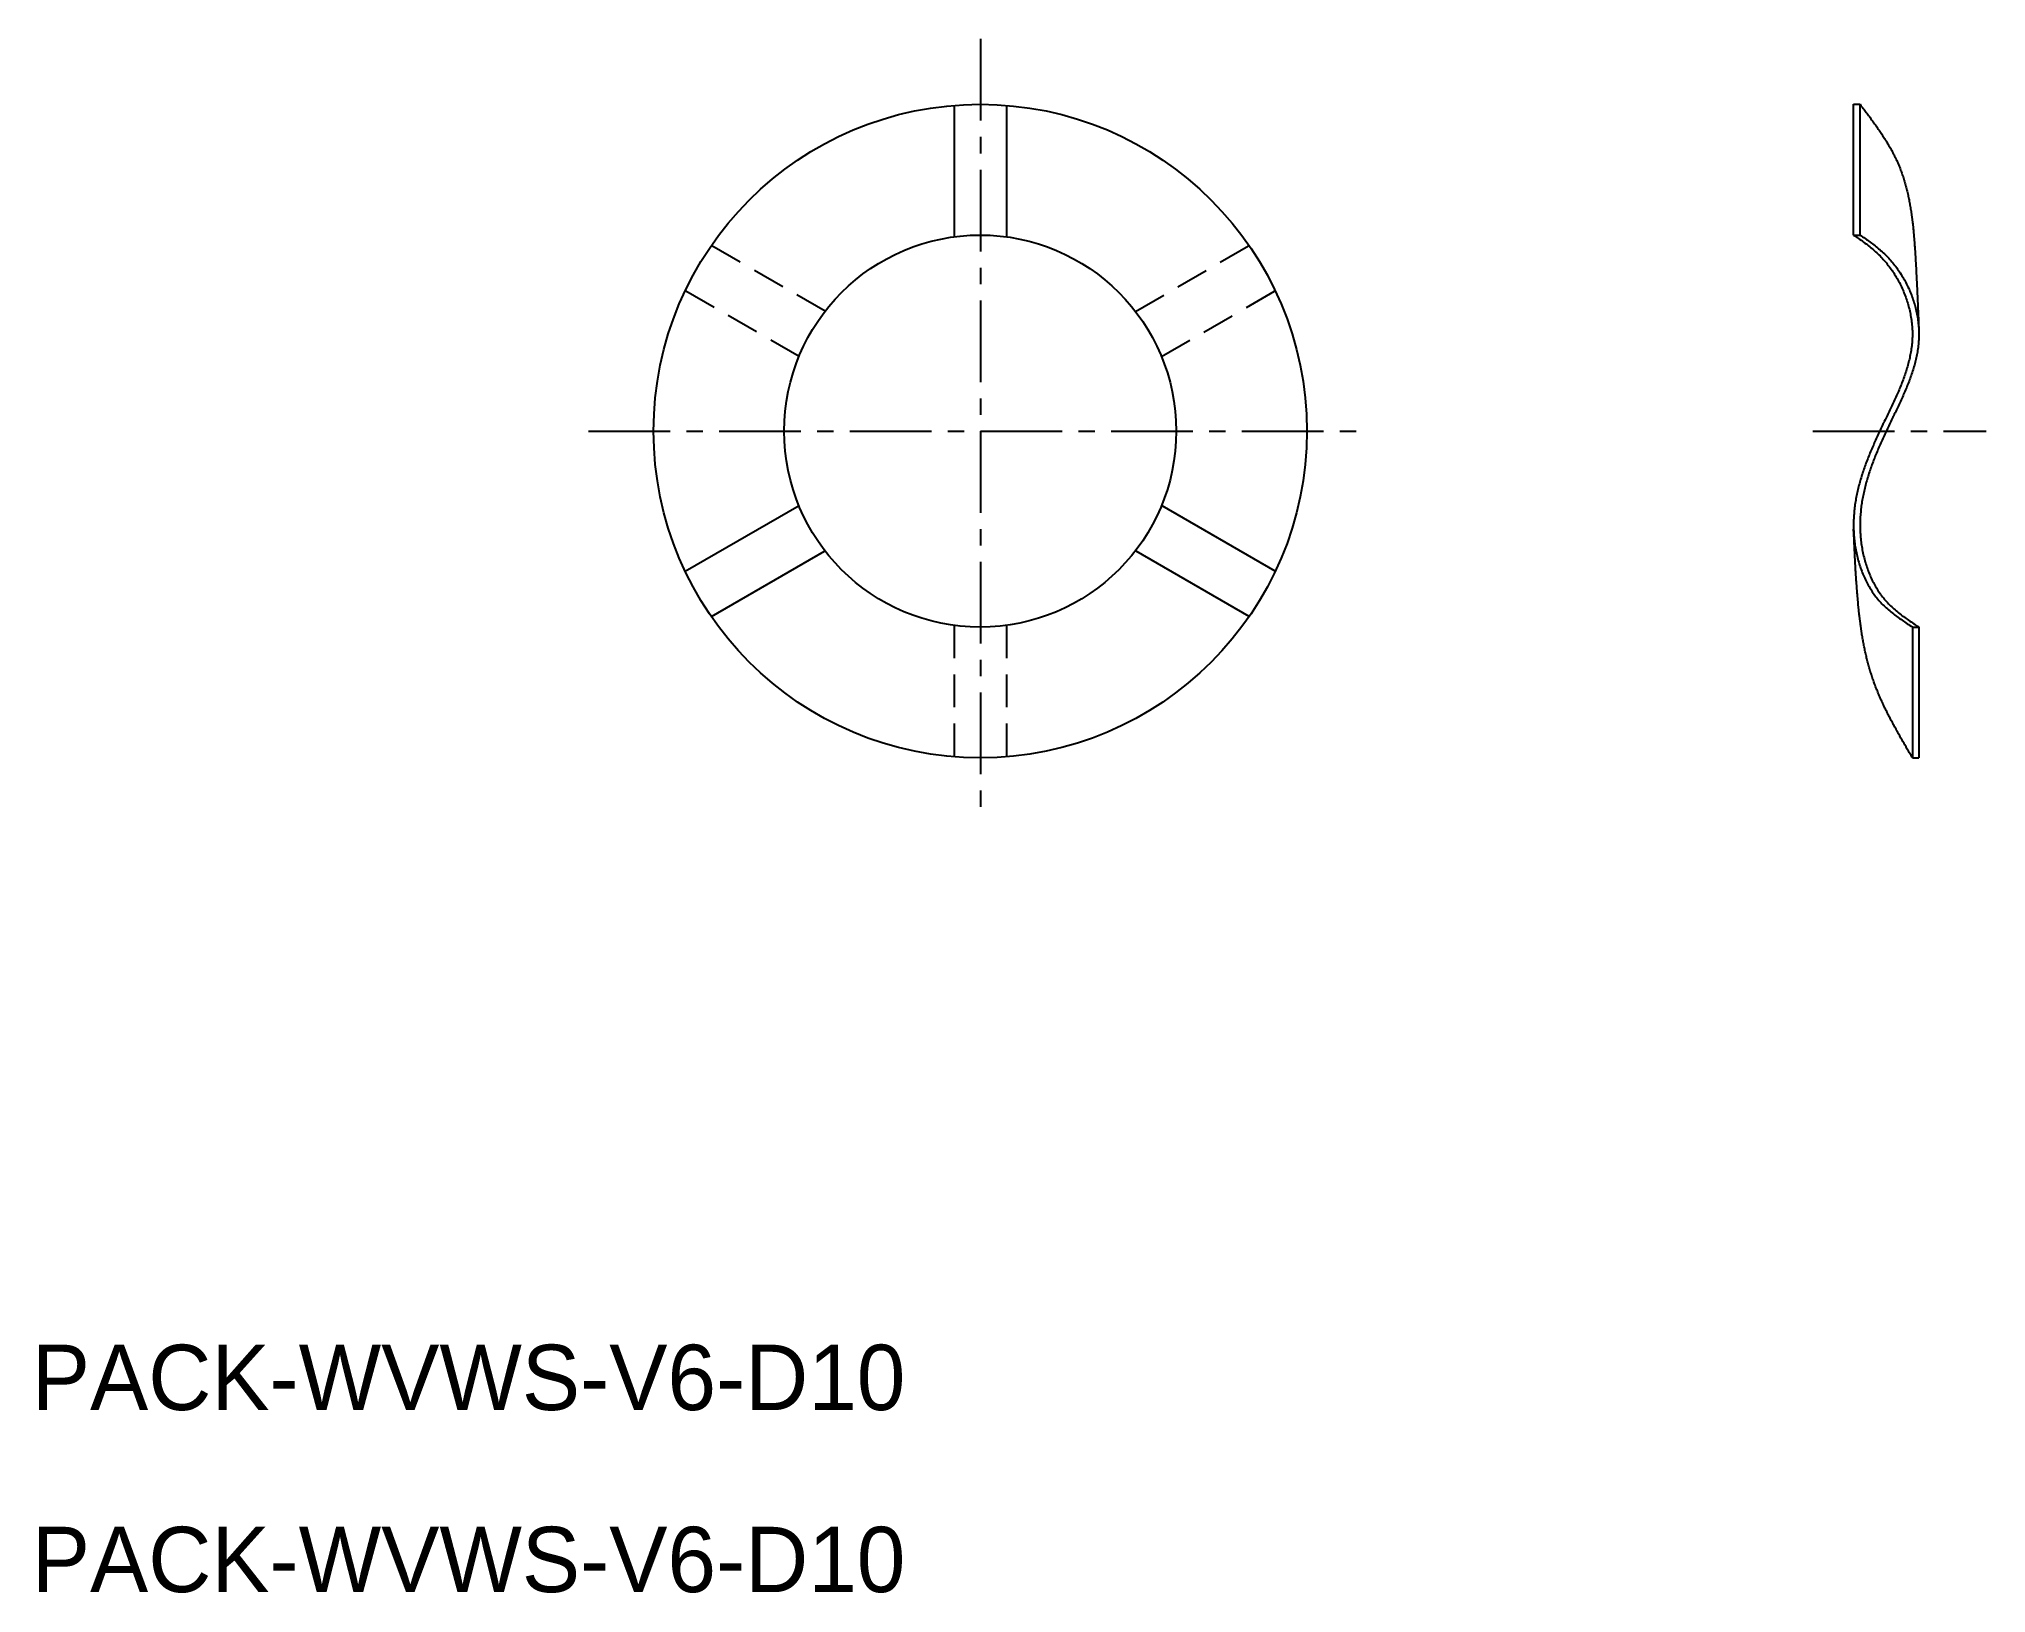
# Model space of a CAD drawing. Extents: x 76.9 to 106.7, y 15.7 to 39.5.
import ezdxf

# ---------------------------------------------------------------- set-up
doc = ezdxf.new("R2010")
doc.units = 0
doc.linetypes.add('CENTER', pattern=[2, 1.25, -0.25, 0.25, -0.25])
doc.linetypes.add('DASHED', pattern=[0.75, 0.5, -0.25])
doc.layers.get('0').update_dxf_attribs({"linetype": 'CONTINUOUS'})
doc.layers.add('CENTER', color=1, linetype='CENTER')

msp = doc.modelspace()

# ---------------------------------------------------------------- linework, layer by layer
at = {"color": 7, "linetype": 'CONTINUOUS'}
for p, q in [((90.867, 38.468), (90.867, 36.458)), ((91.667, 38.468), (91.667, 36.457)), ((104.635, 38.484), (104.735, 38.484)), ((104.635, 36.484), (104.635, 38.484)), ((104.735, 36.484), (104.735, 38.484)), ((104.635, 36.484), (104.735, 36.484)), ((86.749, 31.338), (88.49, 32.343)), ((95.781, 31.34), (94.05, 32.339)), ((87.149, 30.645), (88.88, 31.644)), ((95.381, 30.647), (93.65, 31.646)), ((105.535, 30.484), (105.535, 28.484)), ((105.535, 30.484), (105.635, 30.484)), ((105.635, 30.484), (105.635, 28.484)), ((105.535, 28.484), (105.635, 28.484))]:
    msp.add_line(p, q, dxfattribs=at)
at = {"color": 3, "linetype": 'DASHED'}
for p, q in [((88.89, 35.318), (87.149, 36.323)), ((93.64, 35.316), (95.381, 36.322)), ((88.49, 34.625), (86.749, 35.631)), ((94.04, 34.623), (95.781, 35.629)), ((90.867, 30.511), (90.867, 28.5)), ((91.667, 30.511), (91.667, 28.5))]:
    msp.add_line(p, q, dxfattribs=at)
at = {"color": 7}
for points in [[(104.735, 38.484, 0), (104.746, 38.468, 0), (104.758, 38.453, 0), (104.77, 38.437, 0), (104.782, 38.421, 0), (104.794, 38.406, 0), (104.806, 38.39, 0), (104.818, 38.374, 0), (104.829, 38.359, 0), (104.841, 38.343, 0), (104.853, 38.327, 0), (104.865, 38.311, 0), (104.876, 38.296, 0), (104.888, 38.28, 0), (104.9, 38.264, 0), (104.911, 38.248, 0), (104.923, 38.233, 0), (104.934, 38.217, 0), (104.946, 38.201, 0), (104.957, 38.185, 0), (104.969, 38.169, 0), (104.98, 38.153, 0), (104.991, 38.137, 0), (105.002, 38.121, 0), (105.013, 38.105, 0), (105.024, 38.089, 0), (105.035, 38.073, 0), (105.046, 38.057, 0), (105.057, 38.041, 0), (105.068, 38.025, 0), (105.079, 38.009, 0), (105.089, 37.992, 0), (105.1, 37.976, 0), (105.11, 37.96, 0), (105.12, 37.943, 0), (105.131, 37.927, 0), (105.141, 37.911, 0), (105.151, 37.894, 0), (105.161, 37.878, 0), (105.171, 37.861, 0), (105.18, 37.844, 0), (105.19, 37.828, 0), (105.199, 37.811, 0), (105.209, 37.794, 0), (105.218, 37.778, 0), (105.227, 37.761, 0), (105.236, 37.744, 0), (105.245, 37.727, 0), (105.254, 37.71, 0), (105.262, 37.693, 0), (105.271, 37.676, 0), (105.279, 37.658, 0), (105.287, 37.641, 0), (105.295, 37.624, 0), (105.303, 37.607, 0), (105.311, 37.589, 0), (105.319, 37.572, 0), (105.326, 37.554, 0), (105.333, 37.536, 0), (105.341, 37.519, 0), (105.348, 37.501, 0), (105.354, 37.483, 0), (105.361, 37.465, 0), (105.368, 37.447, 0), (105.374, 37.429, 0), (105.38, 37.411, 0), (105.387, 37.393, 0), (105.393, 37.375, 0), (105.399, 37.357, 0), (105.404, 37.339, 0), (105.41, 37.32, 0), (105.415, 37.302, 0), (105.421, 37.283, 0), (105.426, 37.265, 0), (105.431, 37.246, 0), (105.436, 37.228, 0), (105.441, 37.209, 0), (105.446, 37.19, 0), (105.45, 37.172, 0), (105.455, 37.153, 0), (105.459, 37.134, 0), (105.464, 37.115, 0), (105.468, 37.096, 0), (105.472, 37.078, 0), (105.476, 37.059, 0), (105.48, 37.04, 0), (105.484, 37.021, 0), (105.487, 37.002, 0), (105.491, 36.982, 0), (105.494, 36.963, 0), (105.498, 36.944, 0), (105.501, 36.925, 0), (105.504, 36.906, 0), (105.508, 36.886, 0), (105.511, 36.867, 0), (105.514, 36.848, 0), (105.517, 36.828, 0), (105.519, 36.809, 0), (105.522, 36.79, 0), (105.525, 36.77, 0), (105.527, 36.751, 0), (105.53, 36.732, 0), (105.532, 36.712, 0), (105.535, 36.693, 0), (105.537, 36.673, 0), (105.539, 36.654, 0), (105.541, 36.634, 0), (105.544, 36.614, 0), (105.546, 36.595, 0), (105.548, 36.575, 0), (105.55, 36.556, 0), (105.551, 36.536, 0), (105.553, 36.517, 0), (105.555, 36.497, 0), (105.557, 36.477, 0), (105.558, 36.458, 0), (105.56, 36.438, 0), (105.562, 36.419, 0), (105.563, 36.399, 0), (105.565, 36.379, 0), (105.566, 36.36, 0), (105.568, 36.34, 0), (105.569, 36.32, 0), (105.571, 36.301, 0), (105.572, 36.281, 0), (105.573, 36.261, 0), (105.575, 36.242, 0), (105.576, 36.222, 0), (105.577, 36.203, 0), (105.578, 36.183, 0), (105.58, 36.163, 0), (105.581, 36.144, 0), (105.582, 36.124, 0), (105.583, 36.105, 0), (105.584, 36.085, 0), (105.585, 36.066, 0), (105.587, 36.046, 0), (105.588, 36.027, 0), (105.589, 36.007, 0), (105.59, 35.988, 0), (105.591, 35.968, 0), (105.592, 35.949, 0), (105.593, 35.929, 0), (105.594, 35.91, 0), (105.595, 35.891, 0), (105.596, 35.871, 0), (105.597, 35.852, 0), (105.598, 35.832, 0), (105.599, 35.813, 0), (105.6, 35.794, 0), (105.601, 35.774, 0), (105.602, 35.755, 0), (105.603, 35.735, 0), (105.604, 35.716, 0), (105.605, 35.697, 0), (105.606, 35.677, 0), (105.607, 35.658, 0), (105.607, 35.639, 0), (105.608, 35.619, 0), (105.609, 35.6, 0), (105.61, 35.581, 0), (105.611, 35.561, 0), (105.612, 35.542, 0), (105.613, 35.523, 0), (105.614, 35.504, 0), (105.614, 35.484, 0), (105.615, 35.465, 0), (105.616, 35.446, 0), (105.617, 35.426, 0), (105.618, 35.407, 0), (105.618, 35.388, 0), (105.619, 35.369, 0), (105.62, 35.349, 0), (105.621, 35.33, 0), (105.622, 35.311, 0), (105.622, 35.292, 0), (105.623, 35.272, 0), (105.624, 35.253, 0), (105.625, 35.234, 0), (105.626, 35.215, 0), (105.626, 35.196, 0), (105.627, 35.176, 0), (105.628, 35.157, 0), (105.629, 35.138, 0), (105.629, 35.119, 0), (105.63, 35.099, 0), (105.631, 35.08, 0), (105.632, 35.061, 0), (105.632, 35.042, 0), (105.633, 35.023, 0), (105.634, 35.003, 0), (105.635, 34.984, 0)], [(104.635, 36.484, 0), (104.654, 36.471, 0), (104.673, 36.457, 0), (104.692, 36.444, 0), (104.712, 36.43, 0), (104.731, 36.417, 0), (104.75, 36.403, 0), (104.769, 36.389, 0), (104.788, 36.375, 0), (104.807, 36.361, 0), (104.826, 36.347, 0), (104.845, 36.333, 0), (104.863, 36.319, 0), (104.882, 36.304, 0), (104.9, 36.289, 0), (104.918, 36.275, 0), (104.936, 36.26, 0), (104.954, 36.244, 0), (104.972, 36.229, 0), (104.989, 36.213, 0), (105.006, 36.197, 0), (105.023, 36.18, 0), (105.04, 36.164, 0), (105.057, 36.147, 0), (105.073, 36.13, 0), (105.089, 36.112, 0), (105.105, 36.094, 0), (105.121, 36.076, 0), (105.136, 36.058, 0), (105.151, 36.039, 0), (105.166, 36.02, 0), (105.181, 36.002, 0), (105.195, 35.982, 0), (105.209, 35.963, 0), (105.223, 35.943, 0), (105.236, 35.923, 0), (105.25, 35.903, 0), (105.263, 35.882, 0), (105.275, 35.862, 0), (105.288, 35.841, 0), (105.3, 35.82, 0), (105.312, 35.799, 0), (105.324, 35.777, 0), (105.335, 35.756, 0), (105.346, 35.734, 0), (105.357, 35.712, 0), (105.367, 35.69, 0), (105.378, 35.668, 0), (105.388, 35.646, 0), (105.397, 35.624, 0), (105.406, 35.601, 0), (105.415, 35.578, 0), (105.424, 35.556, 0), (105.433, 35.533, 0), (105.441, 35.51, 0), (105.448, 35.487, 0), (105.456, 35.464, 0), (105.463, 35.441, 0), (105.47, 35.417, 0), (105.476, 35.394, 0), (105.482, 35.371, 0), (105.488, 35.347, 0), (105.494, 35.324, 0), (105.499, 35.3, 0), (105.504, 35.277, 0), (105.508, 35.253, 0), (105.512, 35.23, 0), (105.516, 35.206, 0), (105.52, 35.182, 0), (105.523, 35.159, 0), (105.525, 35.135, 0), (105.528, 35.112, 0), (105.53, 35.088, 0), (105.532, 35.065, 0), (105.533, 35.041, 0), (105.534, 35.018, 0), (105.534, 34.994, 0), (105.535, 34.971, 0), (105.535, 34.947, 0), (105.534, 34.924, 0), (105.533, 34.901, 0), (105.532, 34.878, 0), (105.53, 34.855, 0), (105.529, 34.832, 0), (105.526, 34.809, 0), (105.524, 34.786, 0), (105.521, 34.763, 0), (105.518, 34.74, 0), (105.514, 34.717, 0), (105.511, 34.694, 0), (105.507, 34.672, 0), (105.502, 34.649, 0), (105.498, 34.626, 0), (105.493, 34.603, 0), (105.488, 34.581, 0), (105.482, 34.558, 0), (105.477, 34.536, 0), (105.471, 34.513, 0), (105.465, 34.491, 0), (105.458, 34.468, 0), (105.452, 34.446, 0), (105.445, 34.424, 0), (105.438, 34.401, 0), (105.43, 34.379, 0), (105.423, 34.357, 0), (105.415, 34.335, 0), (105.408, 34.312, 0), (105.399, 34.29, 0), (105.391, 34.268, 0), (105.383, 34.246, 0), (105.374, 34.224, 0), (105.366, 34.202, 0), (105.357, 34.18, 0), (105.348, 34.158, 0), (105.339, 34.136, 0), (105.33, 34.114, 0), (105.32, 34.092, 0), (105.311, 34.07, 0), (105.301, 34.048, 0), (105.291, 34.026, 0), (105.282, 34.004, 0), (105.272, 33.982, 0), (105.262, 33.96, 0), (105.252, 33.938, 0), (105.241, 33.916, 0), (105.231, 33.894, 0), (105.221, 33.872, 0), (105.21, 33.85, 0), (105.2, 33.828, 0), (105.19, 33.807, 0), (105.179, 33.785, 0), (105.169, 33.763, 0), (105.158, 33.741, 0), (105.148, 33.719, 0), (105.137, 33.697, 0), (105.126, 33.675, 0), (105.116, 33.654, 0), (105.105, 33.632, 0), (105.095, 33.61, 0), (105.084, 33.588, 0), (105.074, 33.566, 0), (105.063, 33.544, 0), (105.053, 33.522, 0), (105.042, 33.5, 0), (105.032, 33.478, 0), (105.022, 33.456, 0), (105.011, 33.435, 0), (105.001, 33.413, 0), (104.991, 33.391, 0), (104.981, 33.369, 0), (104.971, 33.347, 0), (104.961, 33.325, 0), (104.951, 33.303, 0), (104.942, 33.281, 0), (104.932, 33.258, 0), (104.922, 33.236, 0), (104.913, 33.214, 0), (104.904, 33.192, 0), (104.894, 33.17, 0), (104.885, 33.148, 0), (104.876, 33.126, 0), (104.867, 33.104, 0), (104.858, 33.081, 0), (104.85, 33.059, 0), (104.841, 33.037, 0), (104.833, 33.015, 0), (104.824, 32.992, 0), (104.816, 32.97, 0), (104.808, 32.948, 0), (104.8, 32.925, 0), (104.792, 32.903, 0), (104.785, 32.88, 0), (104.777, 32.858, 0), (104.77, 32.836, 0), (104.763, 32.813, 0), (104.756, 32.791, 0), (104.749, 32.768, 0), (104.742, 32.745, 0), (104.735, 32.723, 0), (104.729, 32.7, 0), (104.723, 32.677, 0), (104.717, 32.655, 0), (104.711, 32.632, 0), (104.705, 32.609, 0), (104.7, 32.586, 0), (104.695, 32.564, 0), (104.69, 32.541, 0), (104.685, 32.518, 0), (104.68, 32.495, 0), (104.675, 32.472, 0), (104.671, 32.449, 0), (104.667, 32.426, 0), (104.663, 32.403, 0), (104.66, 32.38, 0), (104.656, 32.356, 0), (104.653, 32.333, 0), (104.65, 32.31, 0), (104.647, 32.287, 0), (104.645, 32.263, 0), (104.643, 32.24, 0), (104.641, 32.217, 0), (104.639, 32.193, 0), (104.637, 32.17, 0), (104.636, 32.146, 0), (104.635, 32.123, 0), (104.634, 32.099, 0), (104.634, 32.075, 0), (104.634, 32.051, 0), (104.634, 32.028, 0), (104.634, 32.004, 0), (104.635, 31.98, 0), (104.636, 31.956, 0), (104.637, 31.932, 0), (104.638, 31.908, 0), (104.64, 31.884, 0), (104.642, 31.86, 0), (104.644, 31.836, 0), (104.647, 31.812, 0), (104.65, 31.788, 0), (104.653, 31.764, 0), (104.656, 31.74, 0), (104.66, 31.716, 0), (104.664, 31.692, 0), (104.668, 31.668, 0), (104.673, 31.644, 0), (104.678, 31.621, 0), (104.683, 31.597, 0), (104.688, 31.573, 0), (104.694, 31.55, 0), (104.7, 31.526, 0), (104.706, 31.503, 0), (104.713, 31.479, 0), (104.72, 31.456, 0), (104.727, 31.433, 0), (104.735, 31.41, 0), (104.742, 31.387, 0), (104.75, 31.364, 0), (104.759, 31.342, 0), (104.768, 31.319, 0), (104.777, 31.297, 0), (104.786, 31.275, 0), (104.795, 31.253, 0), (104.805, 31.231, 0), (104.816, 31.209, 0), (104.826, 31.188, 0), (104.837, 31.167, 0), (104.848, 31.146, 0), (104.859, 31.125, 0), (104.871, 31.104, 0), (104.883, 31.084, 0), (104.896, 31.064, 0), (104.908, 31.044, 0), (104.921, 31.024, 0), (104.934, 31.005, 0), (104.948, 30.985, 0), (104.962, 30.966, 0), (104.976, 30.948, 0), (104.991, 30.93, 0), (105.005, 30.912, 0), (105.021, 30.894, 0), (105.036, 30.876, 0), (105.052, 30.859, 0), (105.068, 30.842, 0), (105.084, 30.826, 0), (105.101, 30.809, 0), (105.118, 30.794, 0), (105.135, 30.778, 0), (105.153, 30.762, 0), (105.17, 30.747, 0), (105.188, 30.732, 0), (105.206, 30.717, 0), (105.224, 30.702, 0), (105.243, 30.688, 0), (105.262, 30.673, 0), (105.28, 30.659, 0), (105.299, 30.645, 0), (105.318, 30.631, 0), (105.338, 30.617, 0), (105.357, 30.604, 0), (105.377, 30.59, 0), (105.396, 30.577, 0), (105.416, 30.563, 0), (105.435, 30.55, 0), (105.455, 30.537, 0), (105.475, 30.524, 0), (105.495, 30.51, 0), (105.515, 30.497, 0), (105.535, 30.484, 0)], [(104.735, 36.484, 0), (104.754, 36.471, 0), (104.773, 36.457, 0), (104.792, 36.444, 0), (104.812, 36.43, 0), (104.831, 36.417, 0), (104.85, 36.403, 0), (104.869, 36.389, 0), (104.888, 36.375, 0), (104.907, 36.361, 0), (104.926, 36.347, 0), (104.945, 36.333, 0), (104.963, 36.319, 0), (104.982, 36.304, 0), (105, 36.289, 0), (105.018, 36.275, 0), (105.036, 36.26, 0), (105.054, 36.244, 0), (105.072, 36.229, 0), (105.089, 36.213, 0), (105.106, 36.197, 0), (105.123, 36.18, 0), (105.14, 36.164, 0), (105.157, 36.147, 0), (105.173, 36.13, 0), (105.189, 36.112, 0), (105.205, 36.094, 0), (105.221, 36.076, 0), (105.236, 36.058, 0), (105.251, 36.039, 0), (105.266, 36.02, 0), (105.281, 36.002, 0), (105.295, 35.982, 0), (105.309, 35.963, 0), (105.323, 35.943, 0), (105.336, 35.923, 0), (105.35, 35.903, 0), (105.363, 35.882, 0), (105.375, 35.862, 0), (105.388, 35.841, 0), (105.4, 35.82, 0), (105.412, 35.799, 0), (105.424, 35.777, 0), (105.435, 35.756, 0), (105.446, 35.734, 0), (105.457, 35.712, 0), (105.467, 35.69, 0), (105.478, 35.668, 0), (105.488, 35.646, 0), (105.497, 35.624, 0), (105.506, 35.601, 0), (105.515, 35.578, 0), (105.524, 35.556, 0), (105.533, 35.533, 0), (105.541, 35.51, 0), (105.548, 35.487, 0), (105.556, 35.464, 0), (105.563, 35.441, 0), (105.57, 35.417, 0), (105.576, 35.394, 0), (105.582, 35.371, 0), (105.588, 35.347, 0), (105.594, 35.324, 0), (105.599, 35.3, 0), (105.604, 35.277, 0), (105.608, 35.253, 0), (105.612, 35.23, 0), (105.616, 35.206, 0), (105.62, 35.182, 0), (105.623, 35.159, 0), (105.625, 35.135, 0), (105.628, 35.112, 0), (105.63, 35.088, 0), (105.632, 35.065, 0), (105.633, 35.041, 0), (105.634, 35.018, 0), (105.634, 34.994, 0), (105.635, 34.971, 0), (105.635, 34.947, 0), (105.634, 34.924, 0), (105.633, 34.901, 0), (105.632, 34.878, 0), (105.63, 34.855, 0), (105.629, 34.832, 0), (105.626, 34.809, 0), (105.624, 34.786, 0), (105.621, 34.763, 0), (105.618, 34.74, 0), (105.614, 34.717, 0), (105.611, 34.694, 0), (105.607, 34.672, 0), (105.602, 34.649, 0), (105.598, 34.626, 0), (105.593, 34.603, 0), (105.588, 34.581, 0), (105.582, 34.558, 0), (105.577, 34.536, 0), (105.571, 34.513, 0), (105.565, 34.491, 0), (105.558, 34.468, 0), (105.552, 34.446, 0), (105.545, 34.424, 0), (105.538, 34.401, 0), (105.53, 34.379, 0), (105.523, 34.357, 0), (105.515, 34.335, 0), (105.508, 34.312, 0), (105.499, 34.29, 0), (105.491, 34.268, 0), (105.483, 34.246, 0), (105.474, 34.224, 0), (105.466, 34.202, 0), (105.457, 34.18, 0), (105.448, 34.158, 0), (105.439, 34.136, 0), (105.43, 34.114, 0), (105.42, 34.092, 0), (105.411, 34.07, 0), (105.401, 34.048, 0), (105.391, 34.026, 0), (105.382, 34.004, 0), (105.372, 33.982, 0), (105.362, 33.96, 0), (105.352, 33.938, 0), (105.341, 33.916, 0), (105.331, 33.894, 0), (105.321, 33.872, 0), (105.31, 33.85, 0), (105.3, 33.828, 0), (105.29, 33.807, 0), (105.279, 33.785, 0), (105.269, 33.763, 0), (105.258, 33.741, 0), (105.248, 33.719, 0), (105.237, 33.697, 0), (105.226, 33.675, 0), (105.216, 33.654, 0), (105.205, 33.632, 0), (105.195, 33.61, 0), (105.184, 33.588, 0), (105.174, 33.566, 0), (105.163, 33.544, 0), (105.153, 33.522, 0), (105.142, 33.5, 0), (105.132, 33.478, 0), (105.122, 33.456, 0), (105.111, 33.435, 0), (105.101, 33.413, 0), (105.091, 33.391, 0), (105.081, 33.369, 0), (105.071, 33.347, 0), (105.061, 33.325, 0), (105.051, 33.303, 0), (105.042, 33.281, 0), (105.032, 33.258, 0), (105.022, 33.236, 0), (105.013, 33.214, 0), (105.004, 33.192, 0), (104.994, 33.17, 0), (104.985, 33.148, 0), (104.976, 33.126, 0), (104.967, 33.104, 0), (104.958, 33.081, 0), (104.95, 33.059, 0), (104.941, 33.037, 0), (104.933, 33.015, 0), (104.924, 32.992, 0), (104.916, 32.97, 0), (104.908, 32.948, 0), (104.9, 32.925, 0), (104.892, 32.903, 0), (104.885, 32.88, 0), (104.877, 32.858, 0), (104.87, 32.836, 0), (104.863, 32.813, 0), (104.856, 32.791, 0), (104.849, 32.768, 0), (104.842, 32.745, 0), (104.835, 32.723, 0), (104.829, 32.7, 0), (104.823, 32.677, 0), (104.817, 32.655, 0), (104.811, 32.632, 0), (104.805, 32.609, 0), (104.8, 32.586, 0), (104.795, 32.564, 0), (104.79, 32.541, 0), (104.785, 32.518, 0), (104.78, 32.495, 0), (104.775, 32.472, 0), (104.771, 32.449, 0), (104.767, 32.426, 0), (104.763, 32.403, 0), (104.76, 32.38, 0), (104.756, 32.356, 0), (104.753, 32.333, 0), (104.75, 32.31, 0), (104.747, 32.287, 0), (104.745, 32.263, 0), (104.743, 32.24, 0), (104.741, 32.217, 0), (104.739, 32.193, 0), (104.737, 32.17, 0), (104.736, 32.146, 0), (104.735, 32.123, 0), (104.734, 32.099, 0), (104.734, 32.075, 0), (104.734, 32.051, 0), (104.734, 32.028, 0), (104.734, 32.004, 0), (104.735, 31.98, 0), (104.736, 31.956, 0), (104.737, 31.932, 0), (104.738, 31.908, 0), (104.74, 31.884, 0), (104.742, 31.86, 0), (104.744, 31.836, 0), (104.747, 31.812, 0), (104.75, 31.788, 0), (104.753, 31.764, 0), (104.756, 31.74, 0), (104.76, 31.716, 0), (104.764, 31.692, 0), (104.768, 31.668, 0), (104.773, 31.644, 0), (104.778, 31.621, 0), (104.783, 31.597, 0), (104.788, 31.573, 0), (104.794, 31.55, 0), (104.8, 31.526, 0), (104.806, 31.503, 0), (104.813, 31.479, 0), (104.82, 31.456, 0), (104.827, 31.433, 0), (104.835, 31.41, 0), (104.842, 31.387, 0), (104.85, 31.364, 0), (104.859, 31.342, 0), (104.868, 31.319, 0), (104.877, 31.297, 0), (104.886, 31.275, 0), (104.895, 31.253, 0), (104.905, 31.231, 0), (104.916, 31.209, 0), (104.926, 31.188, 0), (104.937, 31.167, 0), (104.948, 31.146, 0), (104.959, 31.125, 0), (104.971, 31.104, 0), (104.983, 31.084, 0), (104.996, 31.064, 0), (105.008, 31.044, 0), (105.021, 31.024, 0), (105.034, 31.005, 0), (105.048, 30.985, 0), (105.062, 30.966, 0), (105.076, 30.948, 0), (105.091, 30.93, 0), (105.105, 30.912, 0), (105.121, 30.894, 0), (105.136, 30.876, 0), (105.152, 30.859, 0), (105.168, 30.842, 0), (105.184, 30.826, 0), (105.201, 30.809, 0), (105.218, 30.794, 0), (105.235, 30.778, 0), (105.253, 30.762, 0), (105.27, 30.747, 0), (105.288, 30.732, 0), (105.306, 30.717, 0), (105.324, 30.702, 0), (105.343, 30.688, 0), (105.362, 30.673, 0), (105.38, 30.659, 0), (105.399, 30.645, 0), (105.418, 30.631, 0), (105.438, 30.617, 0), (105.457, 30.604, 0), (105.477, 30.59, 0), (105.496, 30.577, 0), (105.516, 30.563, 0), (105.535, 30.55, 0), (105.555, 30.537, 0), (105.575, 30.524, 0), (105.595, 30.51, 0), (105.615, 30.497, 0), (105.635, 30.484, 0)], [(105.535, 28.484, 0), (105.525, 28.501, 0), (105.515, 28.518, 0), (105.505, 28.534, 0), (105.495, 28.551, 0), (105.486, 28.568, 0), (105.476, 28.585, 0), (105.466, 28.601, 0), (105.456, 28.618, 0), (105.446, 28.635, 0), (105.437, 28.652, 0), (105.427, 28.668, 0), (105.417, 28.685, 0), (105.408, 28.702, 0), (105.398, 28.719, 0), (105.388, 28.735, 0), (105.379, 28.752, 0), (105.369, 28.769, 0), (105.359, 28.786, 0), (105.35, 28.803, 0), (105.34, 28.82, 0), (105.331, 28.836, 0), (105.321, 28.853, 0), (105.312, 28.87, 0), (105.303, 28.887, 0), (105.293, 28.904, 0), (105.284, 28.921, 0), (105.275, 28.938, 0), (105.265, 28.955, 0), (105.256, 28.972, 0), (105.247, 28.989, 0), (105.238, 29.006, 0), (105.229, 29.023, 0), (105.22, 29.04, 0), (105.211, 29.057, 0), (105.202, 29.074, 0), (105.193, 29.091, 0), (105.184, 29.108, 0), (105.175, 29.125, 0), (105.166, 29.142, 0), (105.158, 29.159, 0), (105.149, 29.176, 0), (105.141, 29.194, 0), (105.132, 29.211, 0), (105.124, 29.228, 0), (105.115, 29.245, 0), (105.107, 29.262, 0), (105.099, 29.28, 0), (105.091, 29.297, 0), (105.082, 29.314, 0), (105.074, 29.332, 0), (105.066, 29.349, 0), (105.059, 29.367, 0), (105.051, 29.384, 0), (105.043, 29.401, 0), (105.035, 29.419, 0), (105.028, 29.437, 0), (105.02, 29.454, 0), (105.013, 29.472, 0), (105.006, 29.489, 0), (104.998, 29.507, 0), (104.991, 29.525, 0), (104.984, 29.542, 0), (104.977, 29.56, 0), (104.97, 29.578, 0), (104.963, 29.596, 0), (104.957, 29.614, 0), (104.95, 29.631, 0), (104.944, 29.649, 0), (104.937, 29.667, 0), (104.931, 29.685, 0), (104.925, 29.703, 0), (104.919, 29.721, 0), (104.913, 29.739, 0), (104.907, 29.758, 0), (104.901, 29.776, 0), (104.895, 29.794, 0), (104.89, 29.812, 0), (104.884, 29.831, 0), (104.879, 29.849, 0), (104.873, 29.867, 0), (104.868, 29.886, 0), (104.863, 29.904, 0), (104.858, 29.922, 0), (104.853, 29.941, 0), (104.848, 29.959, 0), (104.844, 29.978, 0), (104.839, 29.997, 0), (104.834, 30.015, 0), (104.83, 30.034, 0), (104.826, 30.052, 0), (104.821, 30.071, 0), (104.817, 30.09, 0), (104.813, 30.108, 0), (104.809, 30.127, 0), (104.805, 30.146, 0), (104.801, 30.165, 0), (104.797, 30.184, 0), (104.793, 30.203, 0), (104.79, 30.221, 0), (104.786, 30.24, 0), (104.783, 30.259, 0), (104.779, 30.278, 0), (104.776, 30.297, 0), (104.772, 30.316, 0), (104.769, 30.335, 0), (104.766, 30.354, 0), (104.763, 30.373, 0), (104.76, 30.392, 0), (104.757, 30.411, 0), (104.754, 30.43, 0), (104.751, 30.449, 0), (104.748, 30.468, 0), (104.746, 30.488, 0), (104.743, 30.507, 0), (104.74, 30.526, 0), (104.738, 30.545, 0), (104.735, 30.564, 0), (104.733, 30.583, 0), (104.731, 30.602, 0), (104.728, 30.622, 0), (104.726, 30.641, 0), (104.724, 30.66, 0), (104.721, 30.679, 0), (104.719, 30.698, 0), (104.717, 30.718, 0), (104.715, 30.737, 0), (104.713, 30.756, 0), (104.711, 30.775, 0), (104.709, 30.795, 0), (104.707, 30.814, 0), (104.705, 30.833, 0), (104.704, 30.852, 0), (104.702, 30.872, 0), (104.7, 30.891, 0), (104.698, 30.91, 0), (104.697, 30.929, 0), (104.695, 30.949, 0), (104.693, 30.968, 0), (104.692, 30.987, 0), (104.69, 31.006, 0), (104.689, 31.026, 0), (104.687, 31.045, 0), (104.686, 31.064, 0), (104.684, 31.083, 0), (104.683, 31.103, 0), (104.682, 31.122, 0), (104.68, 31.141, 0), (104.679, 31.16, 0), (104.678, 31.18, 0), (104.676, 31.199, 0), (104.675, 31.218, 0), (104.674, 31.237, 0), (104.672, 31.256, 0), (104.671, 31.276, 0), (104.67, 31.295, 0), (104.669, 31.314, 0), (104.668, 31.333, 0), (104.666, 31.352, 0), (104.665, 31.372, 0), (104.664, 31.391, 0), (104.663, 31.41, 0), (104.662, 31.429, 0), (104.661, 31.448, 0), (104.66, 31.467, 0), (104.659, 31.486, 0), (104.658, 31.506, 0), (104.657, 31.525, 0), (104.656, 31.544, 0), (104.655, 31.563, 0), (104.654, 31.582, 0), (104.653, 31.601, 0), (104.652, 31.621, 0), (104.651, 31.64, 0), (104.65, 31.659, 0), (104.649, 31.678, 0), (104.648, 31.697, 0), (104.647, 31.716, 0), (104.646, 31.735, 0), (104.645, 31.755, 0), (104.644, 31.774, 0), (104.643, 31.793, 0), (104.642, 31.812, 0), (104.642, 31.831, 0), (104.641, 31.85, 0), (104.64, 31.869, 0), (104.639, 31.889, 0), (104.638, 31.908, 0), (104.637, 31.927, 0), (104.636, 31.946, 0), (104.635, 31.965, 0), (104.635, 31.984, 0)]]:
    msp.add_polyline3d(points, dxfattribs=at)
at = {"color": 7, "linetype": 'CONTINUOUS'}
for radius in [5, 3]:
    msp.add_circle((91.264, 33.484), radius, dxfattribs=at)
at = {"layer": 'CENTER', "color": 1, "linetype": 'CENTER'}
for p, q in [((91.267, 39.484), (91.267, 27.484)), ((85.267, 33.484), (97.267, 33.484)), ((104.009, 33.484), (106.662, 33.484))]:
    msp.add_line(p, q, dxfattribs=at)

# ---------------------------------------------------------------- texts
at = {"color": 7, "linetype": 'CONTINUOUS'}
for p in [(76.744, 18.504), (76.744, 15.718)]:
    msp.add_text('PACK-WVWS-V6-D10', height=1, dxfattribs=at).set_placement(p)

doc.saveas('drawing.dxf')
